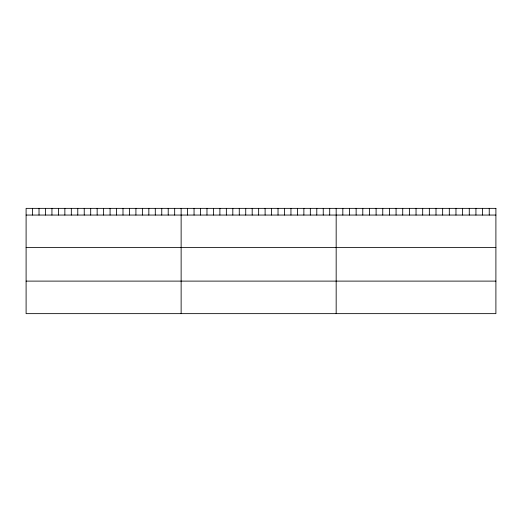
<?xml version="1.0" encoding="UTF-8"?>
<svg xmlns="http://www.w3.org/2000/svg" width="522" height="522" viewBox="0 0 522 522"><rect width="100%" height="100%" fill="white"/><g stroke="black" fill="none" stroke-linecap="round" stroke-linejoin="round"><path stroke-width="0.78" d="M26.1 215.057L495.9 215.057M26.1 247.591L495.9 247.591M26.1 281.11L495.9 281.11M489.244 208.356L489.244 215.057M482.589 208.356L482.589 215.057M475.933 208.356L475.933 215.057M469.278 208.356L469.278 215.057M462.623 208.356L462.623 215.057M455.967 208.356L455.967 215.057M449.311 208.356L449.311 215.057M442.656 208.356L442.656 215.057M436 208.356L436 215.057M429.345 208.356L429.345 215.057M422.689 208.356L422.689 215.057M416.034 208.356L416.034 215.057M409.378 208.356L409.378 215.057M402.723 208.356L402.723 215.057M396.067 208.356L396.067 215.057M389.412 208.356L389.412 215.057M382.757 208.356L382.757 215.057M376.101 208.356L376.101 215.057M369.446 208.356L369.446 215.057M362.79 208.356L362.79 215.057M356.134 208.356L356.134 215.057M349.479 208.356L349.479 215.057M342.823 208.356L342.823 215.057M336.168 208.356L336.168 313.644M329.708 208.356L329.708 215.057M323.248 208.356L323.248 215.057M316.789 208.356L316.789 215.057M310.329 208.356L310.329 215.057M303.869 208.356L303.869 215.057M297.409 208.356L297.409 215.057M290.95 208.356L290.95 215.057M284.49 208.356L284.49 215.057M278.03 208.356L278.03 215.057M271.57 208.356L271.57 215.057M265.111 208.356L265.111 215.057M258.651 208.356L258.651 215.057M252.191 208.356L252.191 215.057M245.732 208.356L245.732 215.057M239.272 208.356L239.272 215.057M232.812 208.356L232.812 215.057M226.352 208.356L226.352 215.057M219.892 208.356L219.892 215.057M213.433 208.356L213.433 215.057M206.973 208.356L206.973 215.057M200.513 208.356L200.513 215.057M194.053 208.356L194.053 215.057M187.594 208.356L187.594 215.057M181.134 208.356L181.134 313.644M174.674 208.356L174.674 215.057M168.214 208.356L168.214 215.057M161.755 208.356L161.755 215.057M155.295 208.356L155.295 215.057M148.835 208.356L148.835 215.057M142.375 208.356L142.375 215.057M135.916 208.356L135.916 215.057M129.456 208.356L129.456 215.057M122.996 208.356L122.996 215.057M116.536 208.356L116.536 215.057M110.077 208.356L110.077 215.057M103.617 208.356L103.617 215.057M97.157 208.356L97.157 215.057M90.697 208.356L90.697 215.057M84.238 208.356L84.238 215.057M77.778 208.356L77.778 215.057M71.318 208.356L71.318 215.057M64.859 208.356L64.859 215.057M58.399 208.356L58.399 215.057M51.939 208.356L51.939 215.057M45.479 208.356L45.479 215.057M39.019 208.356L39.019 215.057M32.56 208.356L32.56 215.057M495.9 208.356L26.1 208.356L26.1 313.644L495.9 313.644L495.9 208.356"/></g></svg>
